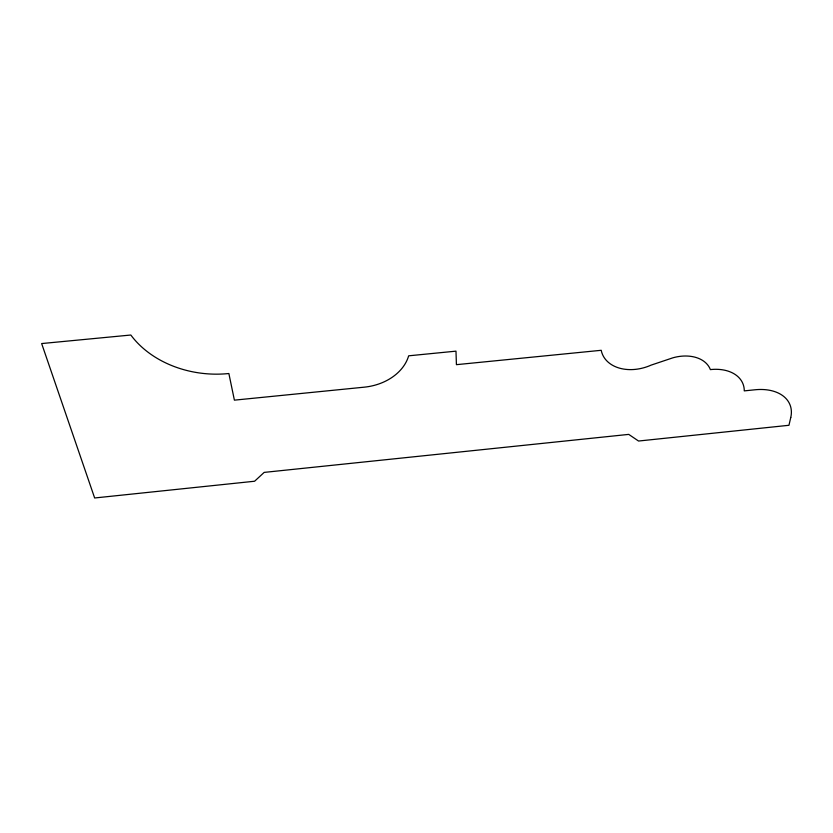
<?xml version="1.0" encoding="UTF-8"?>
<svg xmlns="http://www.w3.org/2000/svg" width="833" height="833" viewBox="0 0 833 833"><rect width="100%" height="100%" fill="white"/><g stroke="black" fill="none" stroke-linecap="round" stroke-linejoin="round"><path stroke-width="1.25" d="M790.756 417.5L788.955 425.288L638.547 441.032L628.738 434.389L264.176 472.394L254.596 481.235L94.65 497.978L41.65 343.56L130.833 335.022A94.91 74.137 5.1 0 0 228.867 373.517L234.396 400.152L364.604 387.137A49.855 38.308 -5 0 0 408.659 355.816L455.984 351.151L456.422 364.667L601.218 350.297A38.526 28.072 -20.4 0 0 651.135 365.114L672.949 357.794A35.111 24.48 -20.5 0 1 710.382 369.602A39.536 26.927 -20.9 0 1 744.275 390.885L755.083 389.771A44.368 29.176 -21.5 0 1 790.756 417.5"/></g></svg>
